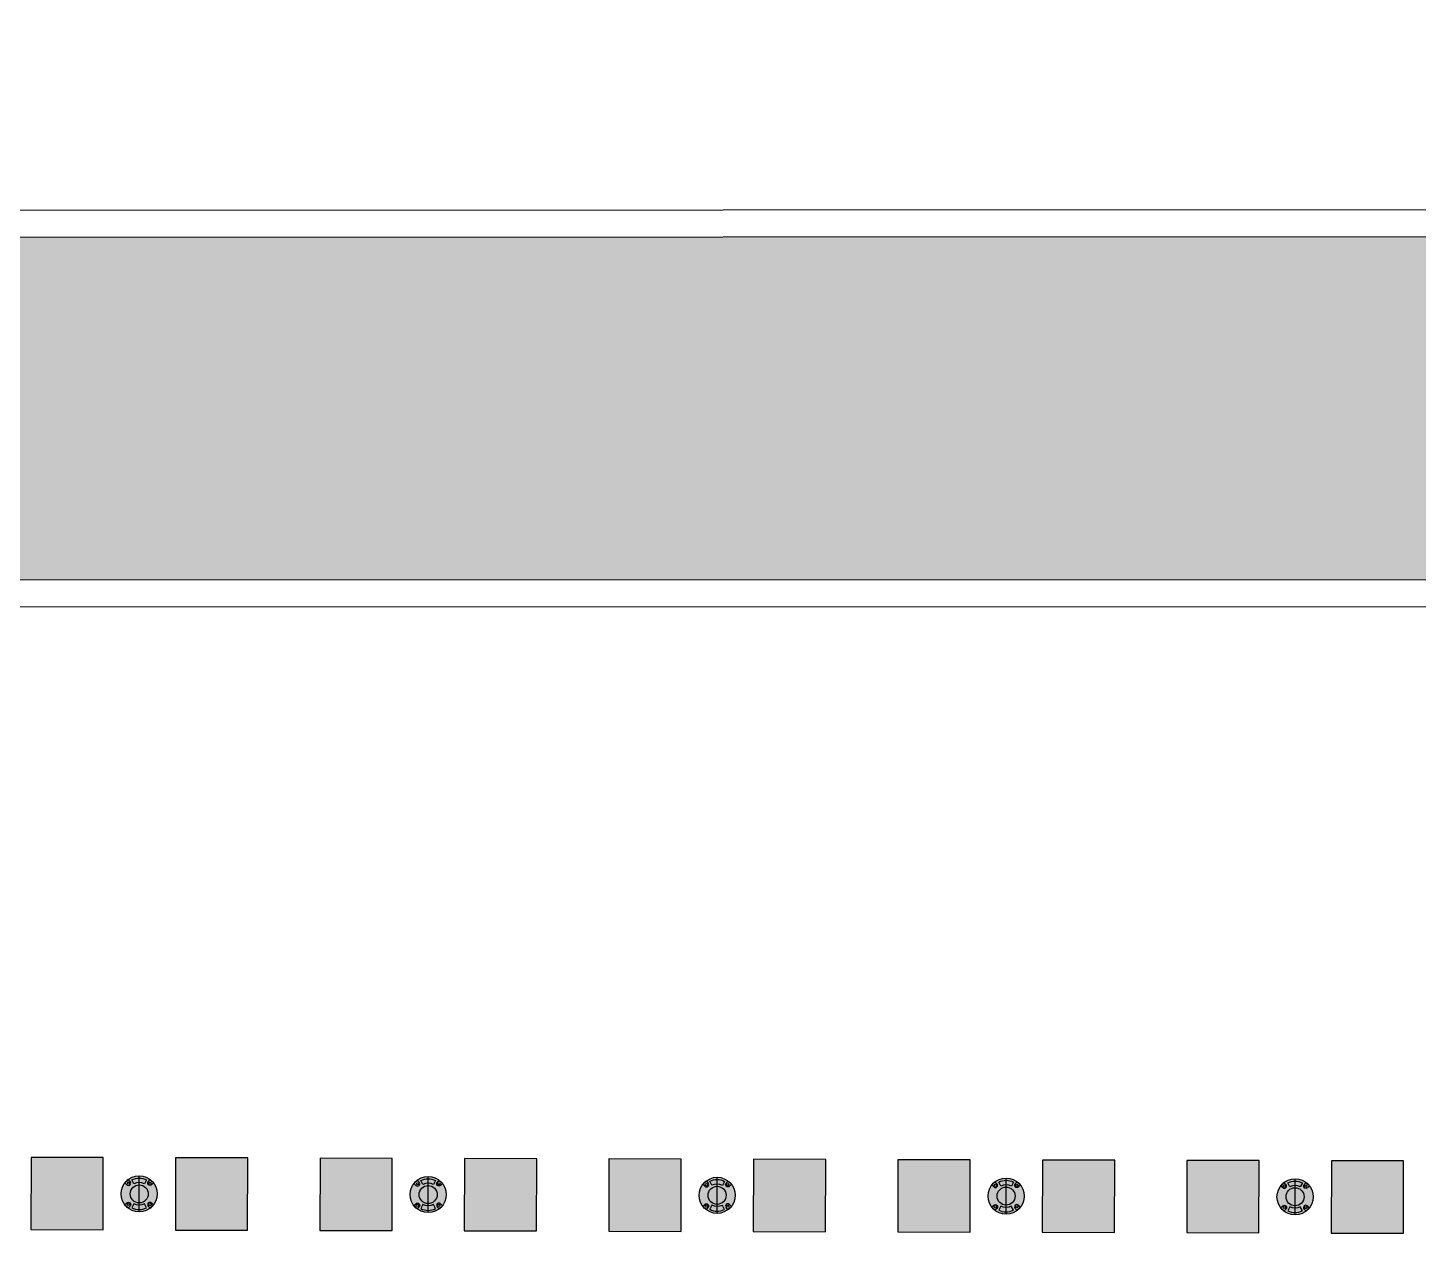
# Model space of a CAD drawing. Header units: metres. Extents: x 668617 to 675126, y 2286318 to 2293677.
# Drawn here: x 669259.34 to 669267.04, y 2287207.21 to 2287213.88 of the extents above; entities that cross this region are included whole.
import ezdxf

# ---------------------------------------------------------------- set-up
doc = ezdxf.new("R2010")
doc.units = ezdxf.units.M
doc.header["$MEASUREMENT"] = 0
for name, color, linetype in [('CU_VEGETACION', 54, 'Continuous'), ('DMTG-B-CuadrosVerdes', 94, 'Continuous'), ('DMTG-M-VIALETON', 92, 'Continuous'), ('DMTG-PB-BANQUETAS', 251, 'Continuous')]:
    doc.layers.add(name, color=color, linetype=linetype)

# ---------------------------------------------------------------- blocks, each defined once
blk = doc.blocks.new('*U124')
h = blk.add_hatch(color=256)
h.dxf.hatch_style = 1
h.paths.add_polyline_path([(19.2244, 4.2499), (19.6244, 4.2499), (19.6244, 4.6499), (19.2244, 4.6499)])
h = blk.add_hatch(color=256)
h.dxf.hatch_style = 1
h.paths.add_polyline_path([(19.2244, 4.2499), (19.6244, 4.2499), (19.6244, 4.6499), (19.2244, 4.6499)])
h = blk.add_hatch(color=256)
h.dxf.hatch_style = 1
h.paths.add_polyline_path([(20.0244, 4.2499), (20.4244, 4.2499), (20.4244, 4.6499), (20.0244, 4.6499)])
h = blk.add_hatch(color=256)
h.dxf.hatch_style = 1
h.paths.add_polyline_path([(20.0244, 4.2499), (20.4244, 4.2499), (20.4244, 4.6499), (20.0244, 4.6499)])
h = blk.add_hatch(color=256)
h.dxf.hatch_style = 1
h.paths.add_polyline_path([(20.8244, 4.2499), (21.2244, 4.2499), (21.2244, 4.6499), (20.8244, 4.6499)])
h = blk.add_hatch(color=256)
h.dxf.hatch_style = 1
h.paths.add_polyline_path([(20.8244, 4.2499), (21.2244, 4.2499), (21.2244, 4.6499), (20.8244, 4.6499)])
h = blk.add_hatch(color=256)
h.dxf.hatch_style = 1
h.paths.add_polyline_path([(21.6244, 4.2499), (22.0244, 4.2499), (22.0244, 4.6499), (21.6244, 4.6499)])
h = blk.add_hatch(color=256)
h.dxf.hatch_style = 1
h.paths.add_polyline_path([(21.6244, 4.2499), (22.0244, 4.2499), (22.0244, 4.6499), (21.6244, 4.6499)])
h = blk.add_hatch(color=256)
h.dxf.hatch_style = 1
h.paths.add_polyline_path([(22.4244, 4.2499), (22.8244, 4.2499), (22.8244, 4.6499), (22.4244, 4.6499)])
h = blk.add_hatch(color=256)
h.dxf.hatch_style = 1
h.paths.add_polyline_path([(22.4244, 4.2499), (22.8244, 4.2499), (22.8244, 4.6499), (22.4244, 4.6499)])
h = blk.add_hatch(color=256)
h.dxf.hatch_style = 1
h.paths.add_polyline_path([(23.2244, 4.2499), (23.6244, 4.2499), (23.6244, 4.6499), (23.2244, 4.6499)])
h = blk.add_hatch(color=256)
h.dxf.hatch_style = 1
h.paths.add_polyline_path([(23.2244, 4.2499), (23.6244, 4.2499), (23.6244, 4.6499), (23.2244, 4.6499)])
h = blk.add_hatch(color=256)
h.dxf.hatch_style = 1
h.paths.add_polyline_path([(24.0244, 4.2499), (24.4244, 4.2499), (24.4244, 4.6499), (24.0244, 4.6499)])
h = blk.add_hatch(color=256)
h.dxf.hatch_style = 1
h.paths.add_polyline_path([(24.0244, 4.2499), (24.4244, 4.2499), (24.4244, 4.6499), (24.0244, 4.6499)])
h = blk.add_hatch(color=256)
h.dxf.hatch_style = 1
h.paths.add_polyline_path([(24.8244, 4.2499), (25.2244, 4.2499), (25.2244, 4.6499), (24.8244, 4.6499)])
h = blk.add_hatch(color=256)
h.dxf.hatch_style = 1
h.paths.add_polyline_path([(24.8244, 4.2499), (25.2244, 4.2499), (25.2244, 4.6499), (24.8244, 4.6499)])
h = blk.add_hatch(color=256)
h.dxf.hatch_style = 1
h.paths.add_polyline_path([(25.6244, 4.2499), (26.0244, 4.2499), (26.0244, 4.6499), (25.6244, 4.6499)])
h = blk.add_hatch(color=256)
h.dxf.hatch_style = 1
h.paths.add_polyline_path([(25.6244, 4.2499), (26.0244, 4.2499), (26.0244, 4.6499), (25.6244, 4.6499)])
h = blk.add_hatch(color=256)
h.dxf.hatch_style = 1
h.paths.add_polyline_path([(26.4244, 4.2499), (26.8244, 4.2499), (26.8244, 4.6499), (26.4244, 4.6499)])
for points in [[(19.2244, 4.2499), (19.6244, 4.2499), (19.6244, 4.6499), (19.2244, 4.6499)], [(19.2244, 4.2499), (19.6244, 4.2499), (19.6244, 4.6499), (19.2244, 4.6499)], [(20.0244, 4.2499), (20.4244, 4.2499), (20.4244, 4.6499), (20.0244, 4.6499)], [(20.0244, 4.2499), (20.4244, 4.2499), (20.4244, 4.6499), (20.0244, 4.6499)], [(20.8244, 4.2499), (21.2244, 4.2499), (21.2244, 4.6499), (20.8244, 4.6499)], [(20.8244, 4.2499), (21.2244, 4.2499), (21.2244, 4.6499), (20.8244, 4.6499)], [(21.6244, 4.2499), (22.0244, 4.2499), (22.0244, 4.6499), (21.6244, 4.6499)], [(21.6244, 4.2499), (22.0244, 4.2499), (22.0244, 4.6499), (21.6244, 4.6499)], [(22.4244, 4.2499), (22.8244, 4.2499), (22.8244, 4.6499), (22.4244, 4.6499)], [(22.4244, 4.2499), (22.8244, 4.2499), (22.8244, 4.6499), (22.4244, 4.6499)], [(23.2244, 4.2499), (23.6244, 4.2499), (23.6244, 4.6499), (23.2244, 4.6499)], [(23.2244, 4.2499), (23.6244, 4.2499), (23.6244, 4.6499), (23.2244, 4.6499)], [(24.0244, 4.2499), (24.4244, 4.2499), (24.4244, 4.6499), (24.0244, 4.6499)], [(24.0244, 4.2499), (24.4244, 4.2499), (24.4244, 4.6499), (24.0244, 4.6499)], [(24.8244, 4.2499), (25.2244, 4.2499), (25.2244, 4.6499), (24.8244, 4.6499)], [(24.8244, 4.2499), (25.2244, 4.2499), (25.2244, 4.6499), (24.8244, 4.6499)], [(25.6244, 4.2499), (26.0244, 4.2499), (26.0244, 4.6499), (25.6244, 4.6499)], [(25.6244, 4.2499), (26.0244, 4.2499), (26.0244, 4.6499), (25.6244, 4.6499)], [(26.4244, 4.2499), (26.8244, 4.2499), (26.8244, 4.6499), (26.4244, 4.6499)]]:
    blk.add_lwpolyline(points, close=True)
blk = doc.blocks.new('*U85')
at = {"true_color": 0x58ba48}
h = blk.add_hatch(color=85, dxfattribs=at)
h.dxf.hatch_style = 1
h.paths.add_polyline_path([(32.5916, 11.001, 1), (32.6916, 11.001, 1)], flags=0)
h.paths.add_polyline_path([(32.5911, 11.0692), (32.5803, 11.08, 0.062746), (32.5626, 11.0623), (32.5734, 11.0515, 0.413879), (32.5911, 11.0515, 0.414549)], flags=17)
h.paths.add_polyline_path([(32.5884, 11.0604, -1), (32.5761, 11.0604, -1)], flags=16)
h.paths.add_polyline_path([(32.5916, 11.001, 1), (32.6916, 11.001, 1)], flags=16)
h.paths.add_polyline_path([(32.7029, 11.08), (32.6922, 11.0692, 0.413879), (32.6922, 11.0515, 0.414549), (32.7099, 11.0515), (32.7206, 11.0623, 0.062746)], flags=17)
h.paths.add_polyline_path([(32.7071, 11.0604, -1), (32.6949, 11.0604, -1)], flags=16)
h.paths.add_polyline_path([(32.7206, 10.9396), (32.7099, 10.9504, 0.413879), (32.6922, 10.9504, 0.414549), (32.6922, 10.9327), (32.7029, 10.922, 0.062746)], flags=17)
h.paths.add_polyline_path([(32.6949, 10.9416, -1), (32.7071, 10.9416, -1)], flags=16)
h.paths.add_polyline_path([(32.5911, 10.9504, 0.414549), (32.5734, 10.9504), (32.5626, 10.9396, 0.062746), (32.5803, 10.922), (32.5911, 10.9327, 0.413879)], flags=17)
h.paths.add_polyline_path([(32.5761, 10.9416, -1), (32.5884, 10.9416, -1)], flags=16)
h.paths.add_polyline_path([(32.7206, 11.0623), (32.7099, 11.0515, -0.414549), (32.6922, 11.0515, -0.413879), (32.6922, 11.0692), (32.7029, 11.08, 0.342564), (32.5803, 11.08), (32.5911, 11.0692, -0.414549), (32.5911, 11.0515, -0.413879), (32.5734, 11.0515), (32.5626, 11.0623, 0.166532), (32.5416, 11.001, 0.166532), (32.5626, 10.9396), (32.5734, 10.9504, -0.414549), (32.5911, 10.9504, -0.413879), (32.5911, 10.9327), (32.5803, 10.922, 0.342564), (32.7029, 10.922), (32.6922, 10.9327, -0.414549), (32.6922, 10.9504, -0.413879), (32.7099, 10.9504), (32.7206, 10.9396, 0.166532), (32.7416, 11.001, 0.166532)])
h.paths.add_polyline_path([(32.6916, 11.001, -1), (32.5916, 11.001, -1)], flags=0)
h.paths.add_polyline_path([(32.6706, 11.0563, 0.245947), (32.6126, 11.0563), (32.601, 11.0785, -0.245947), (32.6822, 11.0785)], flags=16)
h.paths.add_polyline_path([(32.6706, 10.9456), (32.6822, 10.9234, -0.245947), (32.601, 10.9234), (32.6126, 10.9456, 0.245947)], flags=16)
at = {"true_color": 0xc7c8ca}
h = blk.add_hatch(color=9, dxfattribs=at)
h.dxf.hatch_style = 1
h.paths.add_polyline_path([(32.6822, 11.0785, 0.245947), (32.601, 11.0785), (32.6126, 11.0563, -0.245947), (32.6706, 11.0563)])
h.paths.add_polyline_path([(32.6822, 10.9234), (32.6706, 10.9456, -0.245947), (32.6126, 10.9456), (32.601, 10.9234, 0.245947)])
at = {"true_color": 0x58ba48}
h = blk.add_hatch(color=85, dxfattribs=at)
h.dxf.hatch_style = 1
h.paths.add_polyline_path([(34.1916, 11.001, 1), (34.2916, 11.001, 1)], flags=0)
h.paths.add_polyline_path([(34.1911, 11.0692), (34.1803, 11.08, 0.062746), (34.1626, 11.0623), (34.1734, 11.0515, 0.413879), (34.1911, 11.0515, 0.414549)], flags=17)
h.paths.add_polyline_path([(34.1884, 11.0604, -1), (34.1761, 11.0604, -1)], flags=16)
h.paths.add_polyline_path([(34.1916, 11.001, 1), (34.2916, 11.001, 1)], flags=16)
h.paths.add_polyline_path([(34.3029, 11.08), (34.2922, 11.0692, 0.413879), (34.2922, 11.0515, 0.414549), (34.3099, 11.0515), (34.3206, 11.0623, 0.062746)], flags=17)
h.paths.add_polyline_path([(34.3071, 11.0604, -1), (34.2949, 11.0604, -1)], flags=16)
h.paths.add_polyline_path([(34.3206, 10.9396), (34.3099, 10.9504, 0.413879), (34.2922, 10.9504, 0.414549), (34.2922, 10.9327), (34.3029, 10.922, 0.062746)], flags=17)
h.paths.add_polyline_path([(34.2949, 10.9416, -1), (34.3071, 10.9416, -1)], flags=16)
h.paths.add_polyline_path([(34.1911, 10.9504, 0.414549), (34.1734, 10.9504), (34.1626, 10.9396, 0.062746), (34.1803, 10.922), (34.1911, 10.9327, 0.413879)], flags=17)
h.paths.add_polyline_path([(34.1761, 10.9416, -1), (34.1884, 10.9416, -1)], flags=16)
h.paths.add_polyline_path([(34.3206, 11.0623), (34.3099, 11.0515, -0.414549), (34.2922, 11.0515, -0.413879), (34.2922, 11.0692), (34.3029, 11.08, 0.342564), (34.1803, 11.08), (34.1911, 11.0692, -0.414549), (34.1911, 11.0515, -0.413879), (34.1734, 11.0515), (34.1626, 11.0623, 0.166532), (34.1416, 11.001, 0.166532), (34.1626, 10.9396), (34.1734, 10.9504, -0.414549), (34.1911, 10.9504, -0.413879), (34.1911, 10.9327), (34.1803, 10.922, 0.342564), (34.3029, 10.922), (34.2922, 10.9327, -0.414549), (34.2922, 10.9504, -0.413879), (34.3099, 10.9504), (34.3206, 10.9396, 0.166532), (34.3416, 11.001, 0.166532)])
h.paths.add_polyline_path([(34.2916, 11.001, -1), (34.1916, 11.001, -1)], flags=0)
h.paths.add_polyline_path([(34.2706, 11.0563, 0.245947), (34.2126, 11.0563), (34.201, 11.0785, -0.245947), (34.2822, 11.0785)], flags=16)
h.paths.add_polyline_path([(34.2706, 10.9456), (34.2822, 10.9234, -0.245947), (34.201, 10.9234), (34.2126, 10.9456, 0.245947)], flags=16)
at = {"true_color": 0xc7c8ca}
h = blk.add_hatch(color=9, dxfattribs=at)
h.dxf.hatch_style = 1
h.paths.add_polyline_path([(34.2822, 11.0785, 0.245947), (34.201, 11.0785), (34.2126, 11.0563, -0.245947), (34.2706, 11.0563)])
h.paths.add_polyline_path([(34.2822, 10.9234), (34.2706, 10.9456, -0.245947), (34.2126, 10.9456), (34.201, 10.9234, 0.245947)])
at = {"true_color": 0x58ba48}
h = blk.add_hatch(color=85, dxfattribs=at)
h.dxf.hatch_style = 1
h.paths.add_polyline_path([(35.7916, 11.001, 1), (35.8916, 11.001, 1)], flags=0)
h.paths.add_polyline_path([(35.7911, 11.0692), (35.7803, 11.08, 0.062746), (35.7626, 11.0623), (35.7734, 11.0515, 0.413879), (35.7911, 11.0515, 0.414549)], flags=17)
h.paths.add_polyline_path([(35.7884, 11.0604, -1), (35.7761, 11.0604, -1)], flags=16)
h.paths.add_polyline_path([(35.7916, 11.001, 1), (35.8916, 11.001, 1)], flags=16)
h.paths.add_polyline_path([(35.9029, 11.08), (35.8922, 11.0692, 0.413879), (35.8922, 11.0515, 0.414549), (35.9099, 11.0515), (35.9206, 11.0623, 0.062746)], flags=17)
h.paths.add_polyline_path([(35.9071, 11.0604, -1), (35.8949, 11.0604, -1)], flags=16)
h.paths.add_polyline_path([(35.9206, 10.9396), (35.9099, 10.9504, 0.413879), (35.8922, 10.9504, 0.414549), (35.8922, 10.9327), (35.9029, 10.922, 0.062746)], flags=17)
h.paths.add_polyline_path([(35.8949, 10.9416, -1), (35.9071, 10.9416, -1)], flags=16)
h.paths.add_polyline_path([(35.7911, 10.9504, 0.414549), (35.7734, 10.9504), (35.7626, 10.9396, 0.062746), (35.7803, 10.922), (35.7911, 10.9327, 0.413879)], flags=17)
h.paths.add_polyline_path([(35.7761, 10.9416, -1), (35.7884, 10.9416, -1)], flags=16)
h.paths.add_polyline_path([(35.9206, 11.0623), (35.9099, 11.0515, -0.414549), (35.8922, 11.0515, -0.413879), (35.8922, 11.0692), (35.9029, 11.08, 0.342564), (35.7803, 11.08), (35.7911, 11.0692, -0.414549), (35.7911, 11.0515, -0.413879), (35.7734, 11.0515), (35.7626, 11.0623, 0.166532), (35.7416, 11.001, 0.166532), (35.7626, 10.9396), (35.7734, 10.9504, -0.414549), (35.7911, 10.9504, -0.413879), (35.7911, 10.9327), (35.7803, 10.922, 0.342564), (35.9029, 10.922), (35.8922, 10.9327, -0.414549), (35.8922, 10.9504, -0.413879), (35.9099, 10.9504), (35.9206, 10.9396, 0.166532), (35.9416, 11.001, 0.166532)])
h.paths.add_polyline_path([(35.8916, 11.001, -1), (35.7916, 11.001, -1)], flags=0)
h.paths.add_polyline_path([(35.8706, 11.0563, 0.245947), (35.8126, 11.0563), (35.801, 11.0785, -0.245947), (35.8822, 11.0785)], flags=16)
h.paths.add_polyline_path([(35.8706, 10.9456), (35.8822, 10.9234, -0.245947), (35.801, 10.9234), (35.8126, 10.9456, 0.245947)], flags=16)
at = {"true_color": 0xc7c8ca}
h = blk.add_hatch(color=9, dxfattribs=at)
h.dxf.hatch_style = 1
h.paths.add_polyline_path([(35.8822, 11.0785, 0.245947), (35.801, 11.0785), (35.8126, 11.0563, -0.245947), (35.8706, 11.0563)])
h.paths.add_polyline_path([(35.8822, 10.9234), (35.8706, 10.9456, -0.245947), (35.8126, 10.9456), (35.801, 10.9234, 0.245947)])
at = {"true_color": 0x58ba48}
h = blk.add_hatch(color=85, dxfattribs=at)
h.dxf.hatch_style = 1
h.paths.add_polyline_path([(37.3916, 11.001, 1), (37.4916, 11.001, 1)], flags=0)
h.paths.add_polyline_path([(37.3911, 11.0692), (37.3803, 11.08, 0.062746), (37.3626, 11.0623), (37.3734, 11.0515, 0.413879), (37.3911, 11.0515, 0.414549)], flags=17)
h.paths.add_polyline_path([(37.3884, 11.0604, -1), (37.3761, 11.0604, -1)], flags=16)
h.paths.add_polyline_path([(37.3916, 11.001, 1), (37.4916, 11.001, 1)], flags=16)
h.paths.add_polyline_path([(37.5029, 11.08), (37.4922, 11.0692, 0.413879), (37.4922, 11.0515, 0.414549), (37.5099, 11.0515), (37.5206, 11.0623, 0.062746)], flags=17)
h.paths.add_polyline_path([(37.5071, 11.0604, -1), (37.4949, 11.0604, -1)], flags=16)
h.paths.add_polyline_path([(37.5206, 10.9396), (37.5099, 10.9504, 0.413879), (37.4922, 10.9504, 0.414549), (37.4922, 10.9327), (37.5029, 10.922, 0.062746)], flags=17)
h.paths.add_polyline_path([(37.4949, 10.9416, -1), (37.5071, 10.9416, -1)], flags=16)
h.paths.add_polyline_path([(37.3911, 10.9504, 0.414549), (37.3734, 10.9504), (37.3626, 10.9396, 0.062746), (37.3803, 10.922), (37.3911, 10.9327, 0.413879)], flags=17)
h.paths.add_polyline_path([(37.3761, 10.9416, -1), (37.3884, 10.9416, -1)], flags=16)
h.paths.add_polyline_path([(37.5206, 11.0623), (37.5099, 11.0515, -0.414549), (37.4922, 11.0515, -0.413879), (37.4922, 11.0692), (37.5029, 11.08, 0.342564), (37.3803, 11.08), (37.3911, 11.0692, -0.414549), (37.3911, 11.0515, -0.413879), (37.3734, 11.0515), (37.3626, 11.0623, 0.166532), (37.3416, 11.001, 0.166532), (37.3626, 10.9396), (37.3734, 10.9504, -0.414549), (37.3911, 10.9504, -0.413879), (37.3911, 10.9327), (37.3803, 10.922, 0.342564), (37.5029, 10.922), (37.4922, 10.9327, -0.414549), (37.4922, 10.9504, -0.413879), (37.5099, 10.9504), (37.5206, 10.9396, 0.166532), (37.5416, 11.001, 0.166532)])
h.paths.add_polyline_path([(37.4916, 11.001, -1), (37.3916, 11.001, -1)], flags=0)
h.paths.add_polyline_path([(37.4706, 11.0563, 0.245947), (37.4126, 11.0563), (37.401, 11.0785, -0.245947), (37.4822, 11.0785)], flags=16)
h.paths.add_polyline_path([(37.4706, 10.9456), (37.4822, 10.9234, -0.245947), (37.401, 10.9234), (37.4126, 10.9456, 0.245947)], flags=16)
at = {"true_color": 0xc7c8ca}
h = blk.add_hatch(color=9, dxfattribs=at)
h.dxf.hatch_style = 1
h.paths.add_polyline_path([(37.4822, 11.0785, 0.245947), (37.401, 11.0785), (37.4126, 11.0563, -0.245947), (37.4706, 11.0563)])
h.paths.add_polyline_path([(37.4822, 10.9234), (37.4706, 10.9456, -0.245947), (37.4126, 10.9456), (37.401, 10.9234, 0.245947)])
at = {"true_color": 0x58ba48}
h = blk.add_hatch(color=85, dxfattribs=at)
h.dxf.hatch_style = 1
h.paths.add_polyline_path([(38.9916, 11.001, 1), (39.0916, 11.001, 1)], flags=0)
h.paths.add_polyline_path([(38.9911, 11.0692), (38.9803, 11.08, 0.062746), (38.9626, 11.0623), (38.9734, 11.0515, 0.413879), (38.9911, 11.0515, 0.414549)], flags=17)
h.paths.add_polyline_path([(38.9884, 11.0604, -1), (38.9761, 11.0604, -1)], flags=16)
h.paths.add_polyline_path([(38.9916, 11.001, 1), (39.0916, 11.001, 1)], flags=16)
h.paths.add_polyline_path([(39.1029, 11.08), (39.0922, 11.0692, 0.413879), (39.0922, 11.0515, 0.414549), (39.1099, 11.0515), (39.1206, 11.0623, 0.062746)], flags=17)
h.paths.add_polyline_path([(39.1071, 11.0604, -1), (39.0949, 11.0604, -1)], flags=16)
h.paths.add_polyline_path([(39.1206, 10.9396), (39.1099, 10.9504, 0.413879), (39.0922, 10.9504, 0.414549), (39.0922, 10.9327), (39.1029, 10.922, 0.062746)], flags=17)
h.paths.add_polyline_path([(39.0949, 10.9416, -1), (39.1071, 10.9416, -1)], flags=16)
h.paths.add_polyline_path([(38.9911, 10.9504, 0.414549), (38.9734, 10.9504), (38.9626, 10.9396, 0.062746), (38.9803, 10.922), (38.9911, 10.9327, 0.413879)], flags=17)
h.paths.add_polyline_path([(38.9761, 10.9416, -1), (38.9884, 10.9416, -1)], flags=16)
h.paths.add_polyline_path([(39.1206, 11.0623), (39.1099, 11.0515, -0.414549), (39.0922, 11.0515, -0.413879), (39.0922, 11.0692), (39.1029, 11.08, 0.342564), (38.9803, 11.08), (38.9911, 11.0692, -0.414549), (38.9911, 11.0515, -0.413879), (38.9734, 11.0515), (38.9626, 11.0623, 0.166532), (38.9416, 11.001, 0.166532), (38.9626, 10.9396), (38.9734, 10.9504, -0.414549), (38.9911, 10.9504, -0.413879), (38.9911, 10.9327), (38.9803, 10.922, 0.342564), (39.1029, 10.922), (39.0922, 10.9327, -0.414549), (39.0922, 10.9504, -0.413879), (39.1099, 10.9504), (39.1206, 10.9396, 0.166532), (39.1416, 11.001, 0.166532)])
h.paths.add_polyline_path([(39.0916, 11.001, -1), (38.9916, 11.001, -1)], flags=0)
h.paths.add_polyline_path([(39.0706, 11.0563, 0.245947), (39.0126, 11.0563), (39.001, 11.0785, -0.245947), (39.0822, 11.0785)], flags=16)
h.paths.add_polyline_path([(39.0706, 10.9456), (39.0822, 10.9234, -0.245947), (39.001, 10.9234), (39.0126, 10.9456, 0.245947)], flags=16)
at = {"true_color": 0xc7c8ca}
h = blk.add_hatch(color=9, dxfattribs=at)
h.dxf.hatch_style = 1
h.paths.add_polyline_path([(39.0822, 11.0785, 0.245947), (39.001, 11.0785), (39.0126, 11.0563, -0.245947), (39.0706, 11.0563)])
h.paths.add_polyline_path([(39.0822, 10.9234), (39.0706, 10.9456, -0.245947), (39.0126, 10.9456), (39.001, 10.9234, 0.245947)])
at = {"true_color": 0x58ba48}
h = blk.add_hatch(color=85, dxfattribs=at)
h.dxf.hatch_style = 1
h.paths.add_polyline_path([(32.5916, 11.001, 1), (32.6916, 11.001, 1)])
h = blk.add_hatch(color=85, dxfattribs=at)
h.dxf.hatch_style = 1
h.paths.add_polyline_path([(34.1916, 11.001, 1), (34.2916, 11.001, 1)])
h = blk.add_hatch(color=85, dxfattribs=at)
h.dxf.hatch_style = 1
h.paths.add_polyline_path([(35.7916, 11.001, 1), (35.8916, 11.001, 1)])
h = blk.add_hatch(color=85, dxfattribs=at)
h.dxf.hatch_style = 1
h.paths.add_polyline_path([(37.3916, 11.001, 1), (37.4916, 11.001, 1)])
h = blk.add_hatch(color=85, dxfattribs=at)
h.dxf.hatch_style = 1
h.paths.add_polyline_path([(38.9916, 11.001, 1), (39.0916, 11.001, 1)])
at = {"color": 18, "true_color": 0x000000}
for points in [[(32.6822, 11.0785), (32.6706, 11.0563, 0.245947), (32.6126, 11.0563), (32.601, 11.0785, -0.245947)], [(34.2822, 11.0785), (34.2706, 11.0563, 0.245947), (34.2126, 11.0563), (34.201, 11.0785, -0.245947)], [(35.8822, 11.0785), (35.8706, 11.0563, 0.245947), (35.8126, 11.0563), (35.801, 11.0785, -0.245947)], [(37.4822, 11.0785), (37.4706, 11.0563, 0.245947), (37.4126, 11.0563), (37.401, 11.0785, -0.245947)], [(39.0822, 11.0785), (39.0706, 11.0563, 0.245947), (39.0126, 11.0563), (39.001, 11.0785, -0.245947)], [(32.5911, 11.0692), (32.5803, 11.08, 0.062746), (32.5626, 11.0623), (32.5734, 11.0515, 0.413879), (32.5911, 11.0515, 0.414549)], [(32.6922, 11.0692), (32.7029, 11.08, -0.062746), (32.7206, 11.0623), (32.7099, 11.0515, -0.413879), (32.6922, 11.0515, -0.414549)], [(34.1911, 11.0692), (34.1803, 11.08, 0.062746), (34.1626, 11.0623), (34.1734, 11.0515, 0.413879), (34.1911, 11.0515, 0.414549)], [(34.2922, 11.0692), (34.3029, 11.08, -0.062746), (34.3206, 11.0623), (34.3099, 11.0515, -0.413879), (34.2922, 11.0515, -0.414549)], [(35.7911, 11.0692), (35.7803, 11.08, 0.062746), (35.7626, 11.0623), (35.7734, 11.0515, 0.413879), (35.7911, 11.0515, 0.414549)], [(35.8922, 11.0692), (35.9029, 11.08, -0.062746), (35.9206, 11.0623), (35.9099, 11.0515, -0.413879), (35.8922, 11.0515, -0.414549)], [(37.3911, 11.0692), (37.3803, 11.08, 0.062746), (37.3626, 11.0623), (37.3734, 11.0515, 0.413879), (37.3911, 11.0515, 0.414549)], [(37.4922, 11.0692), (37.5029, 11.08, -0.062746), (37.5206, 11.0623), (37.5099, 11.0515, -0.413879), (37.4922, 11.0515, -0.414549)], [(38.9911, 11.0692), (38.9803, 11.08, 0.062746), (38.9626, 11.0623), (38.9734, 11.0515, 0.413879), (38.9911, 11.0515, 0.414549)], [(39.0922, 11.0692), (39.1029, 11.08, -0.062746), (39.1206, 11.0623), (39.1099, 11.0515, -0.413879), (39.0922, 11.0515, -0.414549)], [(32.5911, 10.9327), (32.5803, 10.922, -0.062746), (32.5626, 10.9396), (32.5734, 10.9504, -0.413879), (32.5911, 10.9504, -0.414549)], [(32.6822, 10.9234), (32.6706, 10.9456, -0.245947), (32.6126, 10.9456), (32.601, 10.9234, 0.245947)], [(32.6922, 10.9327), (32.7029, 10.922, 0.062746), (32.7206, 10.9396), (32.7099, 10.9504, 0.413879), (32.6922, 10.9504, 0.414549)], [(34.1911, 10.9327), (34.1803, 10.922, -0.062746), (34.1626, 10.9396), (34.1734, 10.9504, -0.413879), (34.1911, 10.9504, -0.414549)], [(34.2822, 10.9234), (34.2706, 10.9456, -0.245947), (34.2126, 10.9456), (34.201, 10.9234, 0.245947)], [(34.2922, 10.9327), (34.3029, 10.922, 0.062746), (34.3206, 10.9396), (34.3099, 10.9504, 0.413879), (34.2922, 10.9504, 0.414549)], [(35.7911, 10.9327), (35.7803, 10.922, -0.062746), (35.7626, 10.9396), (35.7734, 10.9504, -0.413879), (35.7911, 10.9504, -0.414549)], [(35.8822, 10.9234), (35.8706, 10.9456, -0.245947), (35.8126, 10.9456), (35.801, 10.9234, 0.245947)], [(35.8922, 10.9327), (35.9029, 10.922, 0.062746), (35.9206, 10.9396), (35.9099, 10.9504, 0.413879), (35.8922, 10.9504, 0.414549)], [(37.3911, 10.9327), (37.3803, 10.922, -0.062746), (37.3626, 10.9396), (37.3734, 10.9504, -0.413879), (37.3911, 10.9504, -0.414549)], [(37.4822, 10.9234), (37.4706, 10.9456, -0.245947), (37.4126, 10.9456), (37.401, 10.9234, 0.245947)], [(37.4922, 10.9327), (37.5029, 10.922, 0.062746), (37.5206, 10.9396), (37.5099, 10.9504, 0.413879), (37.4922, 10.9504, 0.414549)], [(38.9911, 10.9327), (38.9803, 10.922, -0.062746), (38.9626, 10.9396), (38.9734, 10.9504, -0.413879), (38.9911, 10.9504, -0.414549)], [(39.0822, 10.9234), (39.0706, 10.9456, -0.245947), (39.0126, 10.9456), (39.001, 10.9234, 0.245947)], [(39.0922, 10.9327), (39.1029, 10.922, 0.062746), (39.1206, 10.9396), (39.1099, 10.9504, 0.413879), (39.0922, 10.9504, 0.414549)]]:
    blk.add_lwpolyline(points, format="xyb", close=True, dxfattribs=at)
for points in [[(32.6416, 10.901), (32.6416, 11.101)], [(34.2416, 10.901), (34.2416, 11.101)], [(35.8416, 10.901), (35.8416, 11.101)], [(37.4416, 10.901), (37.4416, 11.101)], [(39.0416, 10.901), (39.0416, 11.101)]]:
    blk.add_lwpolyline(points)
for centre, radius in [((32.6416, 11.001), 0.1), ((34.2416, 11.001), 0.1), ((35.8416, 11.001), 0.1), ((37.4416, 11.001), 0.1), ((39.0416, 11.001), 0.1), ((32.5822, 11.0604), 0.00613), ((32.6416, 11.001), 0.05), ((32.701, 11.0604), 0.00613), ((34.1822, 11.0604), 0.00613), ((34.2416, 11.001), 0.05), ((34.301, 11.0604), 0.00613), ((35.7822, 11.0604), 0.00613), ((35.8416, 11.001), 0.05), ((35.901, 11.0604), 0.00613), ((37.3822, 11.0604), 0.00613), ((37.4416, 11.001), 0.05), ((37.501, 11.0604), 0.00613), ((38.9822, 11.0604), 0.00613), ((39.0416, 11.001), 0.05), ((39.101, 11.0604), 0.00613), ((32.5822, 10.9416), 0.00613), ((32.701, 10.9416), 0.00613), ((34.1822, 10.9416), 0.00613), ((34.301, 10.9416), 0.00613), ((35.7822, 10.9416), 0.00613), ((35.901, 10.9416), 0.00613), ((37.3822, 10.9416), 0.00613), ((37.501, 10.9416), 0.00613), ((38.9822, 10.9416), 0.00613), ((39.101, 10.9416), 0.00613)]:
    blk.add_circle(centre, radius, dxfattribs=at)

msp = doc.modelspace()

# ---------------------------------------------------------------- hatches: boundary and pattern name
at = {"layer": 'CU_VEGETACION'}
h = msp.add_hatch(dxfattribs=at)
h.set_pattern_fill('GRASS', color=256, scale=0.25, angle=1.056706)
h.set_pattern_definition([(92.53632, (668987.63236, 2287172.38601), (-0.18442637, 0.16878067), [0.046875, -0.30667839]), (47.53632, (668987.63236, 2287172.386), (-0.18442637, 0.16878067), [0.046875, -0.203125]), (137.53632, (668987.63236, 2287172.386), (-0.16878067, -0.18442637), [0.046875, -0.203125])])
edge = h.paths.add_edge_path()
edge.add_arc((669034.37137, 2287211.70166), 0.95164, 94.767135, 269.699271, ccw=False)
edge.add_line((669034.29228, 2287212.65001), (669241.61273, 2287212.71906))
edge.add_line((669241.61273, 2287212.71906), (669365.5774, 2287212.76035))
edge.add_line((669365.5774, 2287212.76035), (669388.52584, 2287213.72772))
edge.add_line((669388.52584, 2287213.72772), (669388.51451, 2287212.83267))
edge.add_line((669388.51451, 2287212.83267), (669381.8469, 2287212.25465))
edge.add_line((669381.8469, 2287212.25465), (669365.30851, 2287210.86026))
edge.add_line((669365.30851, 2287210.86026), (669034.36637, 2287210.75003))

# ---------------------------------------------------------------- linework, layer by layer
at = {"layer": 'DMTG-PB-BANQUETAS', "flags": 128}
for points in [[(669034.36602, 2287210.60003, -0.9597192), (669034.28624, 2287212.80001), (669241.61268, 2287212.86906), (669365.57422, 2287212.91035), (669388.67783, 2287213.88426), (669388.66278, 2287212.69481), (669381.85959, 2287212.10519), (669365.31485, 2287210.71027)], [(669034.36637, 2287210.75003, -0.9567244), (669034.29228, 2287212.65001), (669241.61273, 2287212.71906), (669365.5774, 2287212.76035), (669388.52584, 2287213.72772), (669388.51451, 2287212.83267), (669381.8469, 2287212.25465), (669365.30851, 2287210.86026)]]:
    msp.add_lwpolyline(points, format="xyb", close=True, dxfattribs=at)

# ---------------------------------------------------------------- block references
at = {"layer": 'DMTG-B-CuadrosVerdes', "rotation": 359.8520218887179}
msp.add_blockref('*U124', (669240.11829, 2287203.02756), dxfattribs=at)
at = {"layer": 'DMTG-M-VIALETON', "rotation": 359.8534364097464}
msp.add_blockref('*U85', (669227.28369, 2287196.50866), dxfattribs=at)

doc.saveas('drawing.dxf')
